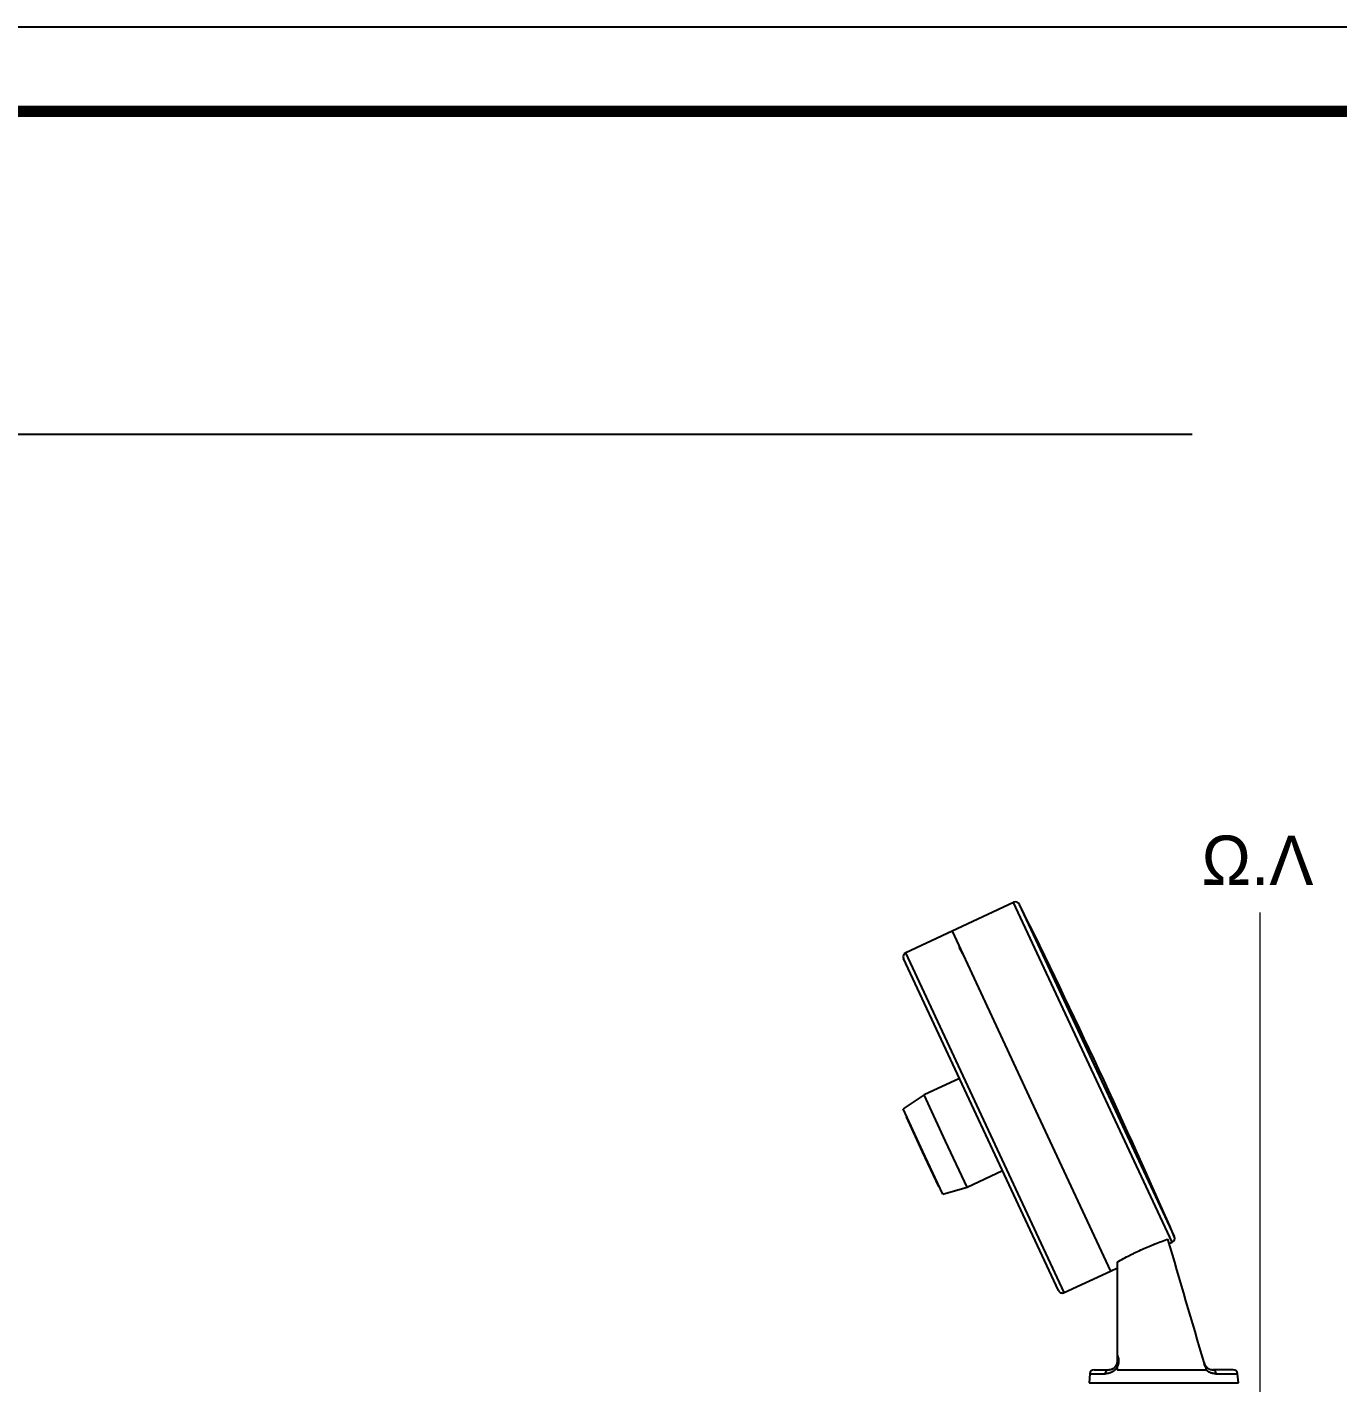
# Model space of a CAD drawing. Extents: x 1151 to 2280, y 0 to 827.
# Drawn here: x 1715.3 to 2014.1, y 517.8 to 826.8 of the extents above; entities that cross this region are included whole.
import ezdxf

# ---------------------------------------------------------------- set-up
doc = ezdxf.new("R2010")
doc.units = 0
doc.header["$LTSCALE"] = 10
doc.header["$MEASUREMENT"] = 0
doc.layers.get('0').update_dxf_attribs({"linetype": 'CONTINUOUS'})
doc.layers.add('1', color=7, linetype='CONTINUOUS')
doc.layers.add('치수선', color=7, linetype='CONTINUOUS', lineweight=20)
doc.styles.get("Standard").update_dxf_attribs({"font": 'SYMBOL'})

msp = doc.modelspace()

# ---------------------------------------------------------------- linework, layer by layer
at = {"ltscale": 0.5}
msp.add_line((1257.48, 734.03), (1980.89, 734.03), dxfattribs=at)
msp.add_lwpolyline([(1151.14, 0), (2279.54, 0), (2279.54, 826.8), (1151.14, 826.8)], close=True, dxfattribs=at)
at = {"color": 5, "linetype": 'ByBlock', "lineweight": 200, "const_width": 2.6}
msp.add_lwpolyline([(1169.29, 35.4), (2261.29, 35.4), (2261.29, 807.6), (1169.29, 807.6)], close=True, dxfattribs=at)
at = {"layer": '1', "color": 7, "linetype": 'Continuous', "lineweight": -3}
for p, q in [((1940.18, 627.29), (1926.13, 620.74)), ((1976.32, 549.8), (1940.18, 627.29)), ((1976.8, 551.13), (1941.51, 626.81)), ((1926.13, 620.74), (1915.58, 615.82)), ((1926.13, 620.74), (1944.2, 582)), ((1926.13, 620.74), (1944.2, 582)), ((1951.71, 538.33), (1915.58, 615.82)), ((1950.38, 538.81), (1915.09, 614.49)), ((1927.83, 587.17), (1919.77, 583.4)), ((1919.77, 583.4), (1914.96, 580.22)), ((1924.67, 572.89), (1919.77, 583.4)), ((1944.2, 582), (1962.27, 543.25)), ((1944.2, 582), (1962.27, 543.25)), ((1919.5, 570.48), (1914.96, 580.22)), ((1915.76, 578.5), (1915.72, 578.37)), ((1919.41, 570.44), (1915.72, 578.37)), ((1929.57, 562.38), (1924.67, 572.89)), ((1923.11, 562.51), (1919.41, 570.44)), ((1924.05, 560.74), (1919.5, 570.48)), ((1929.57, 562.38), (1937.64, 566.14)), ((1923.11, 562.51), (1923.24, 562.46)), ((1924.05, 560.74), (1929.57, 562.38)), ((1975.64, 549.49), (1976.32, 549.8)), ((1962.27, 543.25), (1963.83, 543.98)), ((1951.71, 538.33), (1962.27, 543.25)), ((1957.55, 519.84), (1957.36, 517.76)), ((1957.55, 519.84), (1961.04, 519.84)), ((1958.54, 520.75), (1961.83, 520.75)), ((1990.21, 520.75), (1985.56, 520.75)), ((1986.26, 519.84), (1991.21, 519.84)), ((1991.39, 517.76), (1991.21, 519.84)), ((1957.36, 517.76), (1991.39, 517.76))]:
    msp.add_line(p, q, dxfattribs=at)
for centre, radius, start, end in [((1940.6, 626.39), 1, 25, 115), ((379.63, -147.57), 1743.31, 23.62771, 26.37229), ((1916, 614.91), 1, 115, 205), ((1975.89, 550.71), 1, 295, 25), ((1951.29, 539.24), 1, 205, 295), ((1958.54, 519.76), 1, 90, 175), ((1990.21, 519.76), 1, 5, 90)]:
    msp.add_arc(centre, radius, start, end, dxfattribs=at)
for points, knots in [([(1928.6, 615.45), (1928.59, 615.46), (1928.59, 615.47), (1928.57, 615.5), (1928.56, 615.53), (1928.55, 615.55), (1928.53, 615.58), (1928.52, 615.61), (1928.51, 615.63), (1928.49, 615.66), (1928.48, 615.68), (1928.47, 615.71), (1928.46, 615.73), (1928.44, 615.76), (1928.43, 615.78), (1928.42, 615.8), (1928.41, 615.83), (1928.4, 615.85), (1928.38, 615.87), (1928.37, 615.9), (1928.36, 615.92), (1928.35, 615.94), (1928.34, 615.96), (1928.33, 615.99), (1928.32, 616.01), (1928.31, 616.03), (1928.29, 616.05), (1928.28, 616.07), (1928.27, 616.09), (1928.26, 616.11), (1928.25, 616.13), (1928.24, 616.15), (1928.23, 616.17), (1928.22, 616.19), (1928.21, 616.21), (1928.2, 616.23), (1928.19, 616.25), (1928.18, 616.27), (1928.17, 616.29), (1928.16, 616.31), (1928.15, 616.33), (1928.15, 616.34), (1928.14, 616.36), (1928.13, 616.38), (1928.12, 616.4), (1928.11, 616.41), (1928.1, 616.43), (1928.09, 616.45), (1928.08, 616.46), (1928.08, 616.48), (1928.07, 616.49), (1928.06, 616.51), (1928.05, 616.52), (1928.04, 616.54), (1928.04, 616.55), (1928.03, 616.57), (1928.02, 616.58), (1928.01, 616.6), (1928.01, 616.61), (1928, 616.62), (1927.99, 616.64), (1927.98, 616.65), (1927.98, 616.66), (1927.97, 616.68), (1927.96, 616.69), (1927.96, 616.7), (1927.95, 616.71), (1927.94, 616.72), (1927.94, 616.74), (1927.93, 616.75), (1927.93, 616.76), (1927.92, 616.77), (1927.91, 616.78), (1927.91, 616.79), (1927.9, 616.8), (1927.9, 616.81), (1927.89, 616.82), (1927.89, 616.83), (1927.88, 616.84), (1927.88, 616.85), (1927.87, 616.85), (1927.87, 616.86), (1927.86, 616.87), (1927.86, 616.88), (1927.85, 616.89), (1927.85, 616.89), (1927.85, 616.9), (1927.84, 616.91), (1927.84, 616.92), (1927.83, 616.92), (1927.83, 616.93), (1927.83, 616.93), (1927.82, 616.94), (1927.82, 616.94), (1927.82, 616.95), (1927.81, 616.96), (1927.81, 616.96), (1927.81, 616.96), (1927.8, 616.97), (1927.8, 616.97), (1927.8, 616.98), (1927.8, 616.98), (1927.79, 616.98), (1927.79, 616.99), (1927.79, 616.99), (1927.79, 616.99), (1927.79, 616.99), (1927.78, 617), (1927.78, 617), (1927.78, 617)], [0, 0, 0, 0, 0.009389, 0.018776, 0.028163, 0.03755, 0.046935, 0.05632, 0.065704, 0.075087, 0.084469, 0.09385, 0.103231, 0.112611, 0.12199, 0.131368, 0.140746, 0.150122, 0.159498, 0.168873, 0.178248, 0.187621, 0.196994, 0.206365, 0.215736, 0.225107, 0.234476, 0.243845, 0.253212, 0.262579, 0.271945, 0.281311, 0.290675, 0.300039, 0.309402, 0.318764, 0.328125, 0.337485, 0.346845, 0.356204, 0.365562, 0.374919, 0.384275, 0.39363, 0.402985, 0.412339, 0.421692, 0.431044, 0.440395, 0.449746, 0.459095, 0.468444, 0.477792, 0.48714, 0.496486, 0.505832, 0.515176, 0.52452, 0.533863, 0.543206, 0.552547, 0.561888, 0.571227, 0.580566, 0.589904, 0.599242, 0.608578, 0.617914, 0.627249, 0.636583, 0.645916, 0.655249, 0.66458, 0.673911, 0.683241, 0.692571, 0.701899, 0.711227, 0.720553, 0.729879, 0.739205, 0.748529, 0.757853, 0.767176, 0.776498, 0.785819, 0.795139, 0.804459, 0.813778, 0.823096, 0.832414, 0.84173, 0.851046, 0.860361, 0.869676, 0.878989, 0.888302, 0.897614, 0.906926, 0.916237, 0.925546, 0.934856, 0.944164, 0.953472, 0.962779, 0.972085, 0.981391, 0.990696, 1, 1, 1, 1]), ([(1963.83, 545.33), (1964.27, 545.58), (1964.73, 545.84), (1965.65, 546.34), (1966.12, 546.59), (1966.66, 546.86), (1966.72, 546.89), (1966.84, 546.95), (1966.9, 546.98), (1967.08, 547.07), (1967.2, 547.13), (1967.56, 547.31), (1967.8, 547.43), (1968.53, 547.78), (1969.02, 548.01), (1969.99, 548.44), (1970.48, 548.65), (1971.22, 548.96), (1971.46, 549.07), (1971.83, 549.22), (1971.95, 549.26), (1972.14, 549.34), (1972.2, 549.36), (1972.32, 549.41), (1972.38, 549.44), (1972.94, 549.65), (1973.42, 549.84), (1974.38, 550.2), (1974.86, 550.37), (1975.33, 550.53)], [0, 0, 0, 0, 0.125, 0.125, 0.25, 0.25, 0.265625, 0.265625, 0.28125, 0.28125, 0.3125, 0.3125, 0.375, 0.375, 0.5, 0.5, 0.625, 0.625, 0.6875, 0.6875, 0.71875, 0.71875, 0.734375, 0.734375, 0.75, 0.75, 0.875, 0.875, 1, 1, 1, 1]), ([(1961.83, 520.75), (1961.84, 520.75), (1961.85, 520.75), (1961.87, 520.76), (1961.89, 520.76), (1961.91, 520.76), (1961.93, 520.76), (1961.95, 520.76), (1961.97, 520.76), (1961.99, 520.76), (1962.01, 520.76), (1962.04, 520.77), (1962.06, 520.77), (1962.08, 520.77), (1962.1, 520.77), (1962.12, 520.78), (1962.14, 520.78), (1962.16, 520.78), (1962.18, 520.79), (1962.2, 520.79), (1962.22, 520.79), (1962.24, 520.8), (1962.26, 520.8), (1962.28, 520.81), (1962.3, 520.81), (1962.32, 520.82), (1962.34, 520.82), (1962.36, 520.83), (1962.38, 520.83), (1962.4, 520.84), (1962.42, 520.84), (1962.44, 520.85), (1962.46, 520.86), (1962.48, 520.86), (1962.5, 520.87), (1962.52, 520.88), (1962.54, 520.89), (1962.56, 520.89), (1962.58, 520.9), (1962.6, 520.91), (1962.62, 520.92), (1962.64, 520.92), (1962.65, 520.93), (1962.67, 520.94), (1962.69, 520.95), (1962.71, 520.96), (1962.73, 520.97), (1962.75, 520.98), (1962.77, 520.99), (1962.78, 521), (1962.8, 521.01), (1962.82, 521.02), (1962.84, 521.03), (1962.86, 521.04), (1962.88, 521.05), (1962.89, 521.06), (1962.91, 521.07), (1962.93, 521.08), (1962.95, 521.1), (1962.97, 521.11), (1962.99, 521.13), (1963.02, 521.14), (1963.04, 521.16), (1963.07, 521.18), (1963.09, 521.2), (1963.12, 521.22), (1963.14, 521.25), (1963.17, 521.27), (1963.19, 521.29), (1963.21, 521.31), (1963.24, 521.33), (1963.26, 521.36), (1963.28, 521.38), (1963.31, 521.41), (1963.33, 521.43), (1963.35, 521.45), (1963.37, 521.48), (1963.39, 521.51), (1963.41, 521.53), (1963.43, 521.56), (1963.45, 521.58), (1963.47, 521.61), (1963.49, 521.64), (1963.51, 521.67), (1963.52, 521.69), (1963.54, 521.72), (1963.56, 521.75), (1963.58, 521.78), (1963.59, 521.81), (1963.61, 521.84), (1963.62, 521.87), (1963.64, 521.9), (1963.65, 521.93), (1963.66, 521.96), (1963.68, 521.99), (1963.69, 522.02), (1963.7, 522.05), (1963.71, 522.09), (1963.72, 522.12), (1963.74, 522.15), (1963.75, 522.18), (1963.75, 522.21), (1963.76, 522.25), (1963.77, 522.28), (1963.78, 522.31), (1963.79, 522.35), (1963.79, 522.38), (1963.8, 522.41), (1963.81, 522.45), (1963.81, 522.48), (1963.81, 522.51), (1963.82, 522.55), (1963.82, 522.58), (1963.82, 522.62), (1963.83, 522.65), (1963.83, 522.69), (1963.83, 522.72), (1963.83, 522.74), (1963.83, 522.76)], [0, 0, 0, 0, 0.010287, 0.020512, 0.030674, 0.040775, 0.050813, 0.06079, 0.070706, 0.080559, 0.090352, 0.100083, 0.109752, 0.119361, 0.128909, 0.138396, 0.147823, 0.157189, 0.166495, 0.17574, 0.184926, 0.194051, 0.203117, 0.212123, 0.22107, 0.229958, 0.238786, 0.247556, 0.256267, 0.264919, 0.273513, 0.282048, 0.290526, 0.298945, 0.307308, 0.315612, 0.32386, 0.33205, 0.340184, 0.348261, 0.356281, 0.364246, 0.372154, 0.380007, 0.387805, 0.395547, 0.403234, 0.410867, 0.418445, 0.425969, 0.433439, 0.440856, 0.448219, 0.45553, 0.462787, 0.469992, 0.477146, 0.484247, 0.491297, 0.498296, 0.508983, 0.519563, 0.530036, 0.540405, 0.55067, 0.560834, 0.570896, 0.58086, 0.590725, 0.600495, 0.61017, 0.619753, 0.629244, 0.638646, 0.647961, 0.65719, 0.666336, 0.6754, 0.684384, 0.69329, 0.702122, 0.71088, 0.719567, 0.728185, 0.736737, 0.745226, 0.753652, 0.76202, 0.770332, 0.77859, 0.786797, 0.794956, 0.80307, 0.811141, 0.819172, 0.827167, 0.835127, 0.843057, 0.850959, 0.858837, 0.866692, 0.87453, 0.882351, 0.890161, 0.897962, 0.905757, 0.913549, 0.921342, 0.929138, 0.936942, 0.944756, 0.952583, 0.960426, 0.968289, 0.976175, 0.984087, 0.992027, 1, 1, 1, 1]), ([(1963.83, 524.03), (1963.83, 524.02), (1963.84, 524), (1963.85, 523.97), (1963.86, 523.94), (1963.88, 523.91), (1963.89, 523.88), (1963.9, 523.85), (1963.91, 523.82), (1963.92, 523.79), (1963.93, 523.76), (1963.94, 523.73), (1963.95, 523.7), (1963.95, 523.67), (1963.96, 523.64), (1963.97, 523.61), (1963.98, 523.58), (1963.99, 523.55), (1963.99, 523.52), (1964, 523.5), (1964.01, 523.47), (1964.01, 523.44), (1964.02, 523.41), (1964.03, 523.38), (1964.04, 523.32), (1964.06, 523.21), (1964.08, 523.06), (1964.09, 522.92), (1964.09, 522.77), (1964.09, 522.61), (1964.08, 522.44), (1964.05, 522.25), (1964.02, 522.07), (1963.98, 521.94), (1963.96, 521.86), (1963.95, 521.83), (1963.94, 521.8), (1963.93, 521.77), (1963.92, 521.74), (1963.91, 521.71), (1963.9, 521.68), (1963.89, 521.66), (1963.88, 521.63), (1963.86, 521.6), (1963.85, 521.57), (1963.84, 521.55), (1963.83, 521.52), (1963.82, 521.49), (1963.79, 521.44), (1963.77, 521.39), (1963.76, 521.36), (1963.75, 521.34), (1963.75, 521.33), (1963.74, 521.32), (1963.74, 521.3), (1963.73, 521.29), (1963.73, 521.28), (1963.72, 521.27), (1963.72, 521.26), (1963.71, 521.25), (1963.71, 521.24), (1963.71, 521.23), (1963.71, 521.23), (1963.71, 521.22), (1963.7, 521.21), (1963.7, 521.21), (1963.7, 521.2), (1963.7, 521.2), (1963.7, 521.2)], [0, 0, 0, 0, 0.0117, 0.023314, 0.034842, 0.046284, 0.057641, 0.068915, 0.080105, 0.091212, 0.102237, 0.113181, 0.124045, 0.134829, 0.145534, 0.156161, 0.166711, 0.177185, 0.187583, 0.197907, 0.208158, 0.218337, 0.228444, 0.238481, 0.248449, 0.2995, 0.349855, 0.399671, 0.449115, 0.498359, 0.560888, 0.623229, 0.685777, 0.748928, 0.759284, 0.769651, 0.780031, 0.790427, 0.800838, 0.811269, 0.821719, 0.832191, 0.842686, 0.853207, 0.863755, 0.874331, 0.878688, 0.890601, 0.910077, 0.937122, 0.942977, 0.94855, 0.953841, 0.95885, 0.963578, 0.968025, 0.972192, 0.976079, 0.979687, 0.983017, 0.986071, 0.98885, 0.991357, 0.993596, 0.99557, 0.997287, 0.998758, 1, 1, 1, 1]), ([(1983.97, 520.75), (1983.99, 520.75), (1984, 520.76), (1984.03, 520.76), (1984.03, 520.76), (1984.05, 520.77), (1984.06, 520.77), (1984.07, 520.78), (1984.08, 520.79), (1984.09, 520.8), (1984.09, 520.8), (1984.1, 520.82), (1984.1, 520.83), (1984.1, 520.84), (1984.11, 520.85), (1984.11, 520.86), (1984.11, 520.86), (1984.11, 520.87), (1984.11, 520.88), (1984.1, 520.9), (1984.1, 520.91), (1984.1, 520.94), (1984.09, 520.96), (1984.08, 521), (1984.07, 521.02), (1984.06, 521.05), (1984.05, 521.07), (1984.03, 521.13), (1984.01, 521.16), (1983.98, 521.23), (1983.96, 521.27), (1983.91, 521.38), (1983.87, 521.45), (1983.82, 521.56), (1983.81, 521.59), (1983.78, 521.67), (1983.76, 521.7), (1983.72, 521.81), (1983.69, 521.89), (1983.65, 522.04), (1983.63, 522.11), (1983.59, 522.26), (1983.58, 522.34), (1983.57, 522.41)], [0, 0, 0, 0, 0.03125, 0.03125, 0.046875, 0.046875, 0.0625, 0.0625, 0.078125, 0.078125, 0.09375, 0.09375, 0.109375, 0.109375, 0.117187, 0.117187, 0.125, 0.125, 0.140625, 0.140625, 0.15625, 0.15625, 0.1875, 0.1875, 0.21875, 0.21875, 0.25, 0.25, 0.3125, 0.3125, 0.375, 0.375, 0.5, 0.5, 0.5625, 0.5625, 0.625, 0.625, 0.75, 0.75, 0.875, 0.875, 1, 1, 1, 1]), ([(1963.7, 521.2), (1963.7, 521.19), (1963.69, 521.18), (1963.68, 521.16), (1963.66, 521.14), (1963.65, 521.13), (1963.64, 521.11), (1963.62, 521.09), (1963.61, 521.07), (1963.59, 521.05), (1963.58, 521.03), (1963.57, 521.02), (1963.55, 521), (1963.54, 520.98), (1963.52, 520.96), (1963.51, 520.95), (1963.49, 520.93), (1963.48, 520.91), (1963.46, 520.89), (1963.45, 520.88), (1963.43, 520.86), (1963.42, 520.84), (1963.4, 520.83), (1963.38, 520.81), (1963.37, 520.8), (1963.35, 520.78), (1963.34, 520.76), (1963.32, 520.75), (1963.3, 520.73), (1963.29, 520.72), (1963.27, 520.7), (1963.25, 520.68), (1963.24, 520.67), (1963.22, 520.65), (1963.2, 520.64), (1963.18, 520.62), (1963.17, 520.61), (1963.15, 520.59), (1963.13, 520.58), (1963.11, 520.57), (1963.1, 520.55), (1963.03, 520.5), (1962.91, 520.41), (1962.74, 520.3), (1962.56, 520.2), (1962.42, 520.14), (1962.33, 520.1), (1962.28, 520.08), (1962.23, 520.06), (1962.18, 520.04), (1962.13, 520.02), (1962.08, 520.01), (1962.03, 519.99), (1961.98, 519.98), (1961.93, 519.96), (1961.88, 519.95), (1961.83, 519.93), (1961.77, 519.92), (1961.72, 519.91), (1961.67, 519.9), (1961.62, 519.89), (1961.57, 519.88), (1961.51, 519.88), (1961.46, 519.87), (1961.41, 519.86), (1961.36, 519.86), (1961.3, 519.85), (1961.25, 519.85), (1961.2, 519.85), (1961.15, 519.84), (1961.09, 519.84), (1961.06, 519.84), (1961.04, 519.84)], [0, 0, 0, 0, 0.006032, 0.012071, 0.018117, 0.024171, 0.030234, 0.036305, 0.042386, 0.048477, 0.054578, 0.06069, 0.066813, 0.072948, 0.079096, 0.085256, 0.091429, 0.097616, 0.103817, 0.110033, 0.116264, 0.12251, 0.128772, 0.135051, 0.141346, 0.147658, 0.153989, 0.160337, 0.166704, 0.17309, 0.179495, 0.18592, 0.192365, 0.198831, 0.205318, 0.211826, 0.218356, 0.224908, 0.231483, 0.238081, 0.244702, 0.251347, 0.311529, 0.373175, 0.436525, 0.501802, 0.519262, 0.536834, 0.554521, 0.572328, 0.590257, 0.608312, 0.626496, 0.64481, 0.66326, 0.681847, 0.700574, 0.719443, 0.738459, 0.757622, 0.776936, 0.796404, 0.816026, 0.835807, 0.855748, 0.875851, 0.896119, 0.916554, 0.937157, 0.957932, 0.978878, 1, 1, 1, 1]), ([(1961.83, 520.75), (1961.63, 520.75), (1961.44, 520.66), (1961.15, 520.33), (1961.06, 520.09), (1961.04, 519.84)], [0, 0, 0, 0, 0.5, 0.5, 1, 1, 1, 1]), ([(1963.7, 521.2), (1963.71, 521.12), (1963.72, 521.04), (1963.74, 520.91), (1963.75, 520.87), (1963.77, 520.82), (1963.78, 520.8), (1963.8, 520.77), (1963.81, 520.75), (1963.83, 520.75)], [0, 0, 0, 0, 0.5, 0.5, 0.75, 0.75, 0.875, 0.875, 1, 1, 1, 1]), ([(1973.52, 520.75), (1973.75, 520.75), (1973.98, 520.75), (1974.44, 520.75), (1975.13, 520.75), (1976.74, 520.75), (1979.92, 520.75), (1982.46, 520.75), (1983.97, 520.75)], [0, 0, 0, 0, 0.0625, 0.0625, 0.125, 0.25, 0.5, 1, 1, 1, 1]), ([(1983.64, 522.19), (1983.64, 522.19), (1983.64, 522.18), (1983.65, 522.16), (1983.65, 522.14), (1983.66, 522.12), (1983.66, 522.11), (1983.67, 522.09), (1983.68, 522.07), (1983.68, 522.06), (1983.69, 522.04), (1983.69, 522.02), (1983.7, 522.01), (1983.71, 521.99), (1983.71, 521.97), (1983.72, 521.96), (1983.73, 521.94), (1983.74, 521.92), (1983.74, 521.91), (1983.75, 521.89), (1983.76, 521.88), (1983.77, 521.86), (1983.78, 521.84), (1983.78, 521.83), (1983.79, 521.81), (1983.8, 521.8), (1983.81, 521.78), (1983.82, 521.76), (1983.83, 521.75), (1983.84, 521.73), (1983.84, 521.72), (1983.85, 521.7), (1983.86, 521.69), (1983.87, 521.67), (1983.88, 521.66), (1983.89, 521.64), (1983.9, 521.63), (1983.91, 521.62), (1983.92, 521.6), (1983.93, 521.59), (1983.94, 521.57), (1983.95, 521.56), (1983.96, 521.54), (1983.97, 521.53), (1983.99, 521.52), (1984, 521.5), (1984.01, 521.49), (1984.02, 521.48), (1984.03, 521.46), (1984.04, 521.45), (1984.05, 521.44), (1984.06, 521.42), (1984.08, 521.41), (1984.09, 521.4), (1984.1, 521.38), (1984.11, 521.37), (1984.12, 521.36), (1984.14, 521.35), (1984.15, 521.33), (1984.16, 521.32), (1984.17, 521.31), (1984.19, 521.3), (1984.2, 521.29), (1984.21, 521.27), (1984.22, 521.26), (1984.24, 521.25), (1984.25, 521.24), (1984.26, 521.23), (1984.28, 521.22), (1984.29, 521.21), (1984.3, 521.19), (1984.32, 521.18), (1984.33, 521.17), (1984.34, 521.16), (1984.36, 521.15), (1984.37, 521.14), (1984.39, 521.13), (1984.4, 521.12), (1984.41, 521.11), (1984.43, 521.1), (1984.44, 521.09), (1984.46, 521.08), (1984.47, 521.07), (1984.49, 521.06), (1984.5, 521.06), (1984.52, 521.05), (1984.57, 521.02), (1984.66, 520.97), (1984.79, 520.91), (1984.92, 520.86), (1985.03, 520.82), (1985.1, 520.81), (1985.14, 520.8), (1985.18, 520.79), (1985.22, 520.78), (1985.26, 520.78), (1985.3, 520.77), (1985.35, 520.77), (1985.39, 520.76), (1985.43, 520.76), (1985.47, 520.76), (1985.51, 520.76), (1985.54, 520.75), (1985.56, 520.75)], [0, 0, 0, 0, 0.00536, 0.010722, 0.016087, 0.021456, 0.026828, 0.032204, 0.037585, 0.04297, 0.048361, 0.053758, 0.059161, 0.06457, 0.069986, 0.07541, 0.080841, 0.08628, 0.091728, 0.097185, 0.102651, 0.108126, 0.113612, 0.119107, 0.124614, 0.130132, 0.135661, 0.141202, 0.146755, 0.152321, 0.1579, 0.163493, 0.169099, 0.174719, 0.180353, 0.186002, 0.191666, 0.197346, 0.203042, 0.208753, 0.214481, 0.220226, 0.225988, 0.231767, 0.237564, 0.24338, 0.249213, 0.255066, 0.260937, 0.266828, 0.272738, 0.278668, 0.284619, 0.29059, 0.296582, 0.302595, 0.30863, 0.314686, 0.320764, 0.326864, 0.332987, 0.339133, 0.345302, 0.351494, 0.35771, 0.36395, 0.370214, 0.376502, 0.382815, 0.389153, 0.395516, 0.401904, 0.408318, 0.414757, 0.421223, 0.427715, 0.434234, 0.440779, 0.447352, 0.453952, 0.460579, 0.467233, 0.473916, 0.480627, 0.487365, 0.494133, 0.500929, 0.559469, 0.620567, 0.684317, 0.750803, 0.770032, 0.789536, 0.809317, 0.829375, 0.849713, 0.870331, 0.891231, 0.912415, 0.933882, 0.955635, 0.977674, 1, 1, 1, 1]), ([(1986.26, 519.84), (1986.25, 519.84), (1986.23, 519.84), (1986.21, 519.84), (1986.18, 519.84), (1986.16, 519.84), (1986.13, 519.84), (1986.11, 519.85), (1986.08, 519.85), (1986.05, 519.85), (1986.03, 519.85), (1986, 519.85), (1985.98, 519.85), (1985.95, 519.86), (1985.93, 519.86), (1985.9, 519.86), (1985.88, 519.86), (1985.85, 519.87), (1985.83, 519.87), (1985.8, 519.87), (1985.78, 519.88), (1985.75, 519.88), (1985.72, 519.88), (1985.7, 519.89), (1985.67, 519.89), (1985.65, 519.9), (1985.62, 519.9), (1985.6, 519.91), (1985.57, 519.91), (1985.55, 519.92), (1985.52, 519.92), (1985.5, 519.93), (1985.48, 519.93), (1985.45, 519.94), (1985.43, 519.95), (1985.4, 519.95), (1985.38, 519.96), (1985.35, 519.97), (1985.33, 519.97), (1985.3, 519.98), (1985.28, 519.99), (1985.25, 520), (1985.23, 520), (1985.2, 520.01), (1985.18, 520.02), (1985.16, 520.03), (1985.13, 520.04), (1985.1, 520.05), (1985.06, 520.06), (1985.02, 520.08), (1984.98, 520.1), (1984.93, 520.11), (1984.89, 520.13), (1984.85, 520.15), (1984.81, 520.17), (1984.76, 520.19), (1984.72, 520.21), (1984.68, 520.23), (1984.64, 520.26), (1984.6, 520.28), (1984.56, 520.3), (1984.52, 520.33), (1984.48, 520.35), (1984.44, 520.38), (1984.4, 520.4), (1984.37, 520.43), (1984.33, 520.45), (1984.29, 520.48), (1984.25, 520.51), (1984.22, 520.54), (1984.18, 520.57), (1984.15, 520.6), (1984.11, 520.63), (1984.07, 520.66), (1984.04, 520.69), (1984.01, 520.72), (1983.98, 520.74), (1983.97, 520.75)], [0, 0, 0, 0, 0.011579, 0.02312, 0.034623, 0.046089, 0.057518, 0.06891, 0.080266, 0.091585, 0.102869, 0.114118, 0.125331, 0.13651, 0.147654, 0.158765, 0.169841, 0.180885, 0.191896, 0.202874, 0.21382, 0.224734, 0.235617, 0.246469, 0.25729, 0.268081, 0.278843, 0.289574, 0.300277, 0.310951, 0.321597, 0.332216, 0.342806, 0.35337, 0.363908, 0.374419, 0.384904, 0.395365, 0.4058, 0.416211, 0.426599, 0.436962, 0.447303, 0.457621, 0.467918, 0.478192, 0.488445, 0.498678, 0.517311, 0.535819, 0.554203, 0.572468, 0.590616, 0.60865, 0.626574, 0.64439, 0.662102, 0.679712, 0.697226, 0.714646, 0.731975, 0.749217, 0.766376, 0.783455, 0.800458, 0.817389, 0.834252, 0.851051, 0.867789, 0.88447, 0.901099, 0.91768, 0.934216, 0.950712, 0.967172, 0.9836, 1, 1, 1, 1]), ([(1985.56, 520.75), (1985.6, 520.75), (1985.64, 520.75), (1985.73, 520.73), (1985.77, 520.71), (1985.85, 520.66), (1985.89, 520.64), (1985.97, 520.57), (1986, 520.53), (1986.06, 520.45), (1986.09, 520.4), (1986.15, 520.31), (1986.17, 520.25), (1986.21, 520.14), (1986.22, 520.08), (1986.25, 519.96), (1986.26, 519.9), (1986.26, 519.84)], [0, 0, 0, 0, 0.125, 0.125, 0.25, 0.25, 0.375, 0.375, 0.5, 0.5, 0.625, 0.625, 0.75, 0.75, 0.875, 0.875, 1, 1, 1, 1])]:
    msp.add_open_spline(points, degree=3, knots=knots, dxfattribs=at)
for points, degree in [([(1983.57, 522.41), (1980.82, 531.79), (1978.08, 541.16), (1975.33, 550.53)], 3), ([(1963.83, 524.03), (1963.83, 545.33)], 1), ([(1963.83, 522.76), (1963.83, 523.37), (1963.83, 524.03)], 2), ([(1983.57, 522.41), (1983.6, 522.3), (1983.64, 522.19)], 2), ([(1963.83, 520.75), (1966.56, 520.75), (1970.01, 520.75), (1973.52, 520.75)], 3)]:
    msp.add_open_spline(points, degree=degree, dxfattribs=at)
at = {"layer": '치수선'}
msp.add_line((1996.38, 93.31), (1996.38, 624.95), dxfattribs=at)

# ---------------------------------------------------------------- texts
at = {"layer": '치수선', "insert": (2008.5, 642.51), "char_height": 11.25, "attachment_point": 3}
msp.add_mtext_dynamic_manual_height_columns('W.L', width=17.4109, gutter_width=12.5, heights=[0], dxfattribs=at)

doc.saveas('drawing.dxf')
